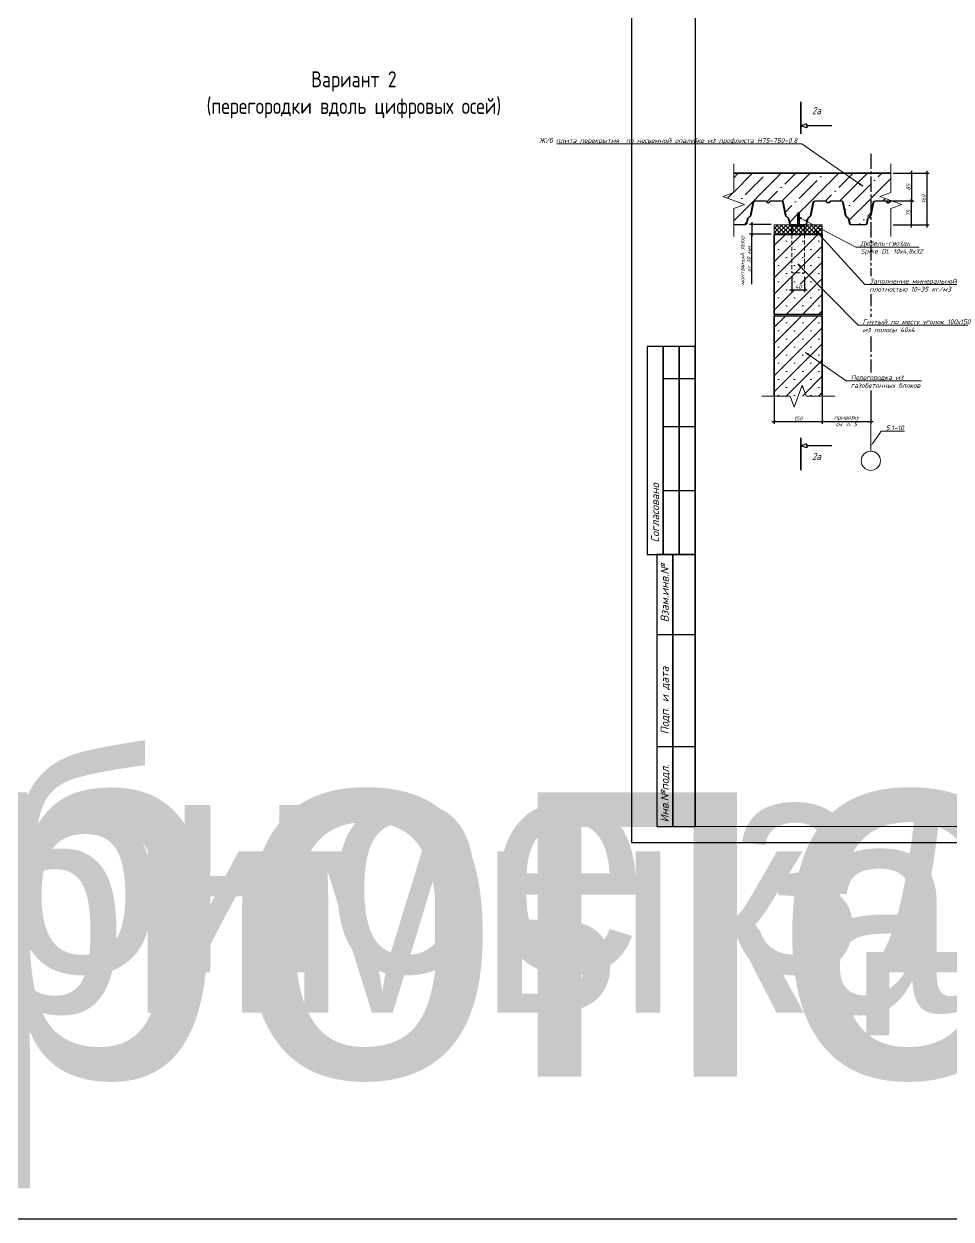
# Model space of a CAD drawing. Header units: millimetres. Extents: x -3689 to 2833879, y -661599 to -635850.
# Drawn here: x 2699628 to 2702526, y -661599 to -657865 of the extents above; entities that cross this region are included whole.
import ezdxf
from ezdxf import colors
from ezdxf.entities.mleader import LeaderData, LeaderLine
from ezdxf.enums import TextEntityAlignment as Align
from ezdxf.math import Vec2, Vec3

# ---------------------------------------------------------------- set-up
doc = ezdxf.new("R2018")
doc.units = ezdxf.units.MM
doc.header["$PDMODE"] = 35
doc.linetypes.add('CENTER2', pattern=[28.575, 19.05, -3.175, 3.175, -3.175])
doc.linetypes.add('невидимаяX2', pattern=[19.05, 12.7, -6.35])
doc.layers.get('Defpoints').update_dxf_attribs({"color": 4})
for name, color, linetype, lineweight in [('PDF _Заливка', 7, 'Continuous', 9), ('PDF _Основные линии', 7, 'Continuous', 35), ('PDF_Невидимые линии', 7, 'невидимаяX2', 20), ('PDF_Размеры', 7, 'Continuous', 20), ('PDF_Тонкая', 7, 'Continuous', 20), ('ВК-текст К1', 7, 'Continuous', 25), ('Выноски РД', 7, 'Continuous', 20), ('Основной', 252, 'Continuous', 30)]:
    doc.layers.add(name, color=color, linetype=linetype, lineweight=lineweight)
for name, color, linetype in [('PDF _Рамка', 7, 'Continuous'), ('PDF _Текст', 7, 'Continuous'), ('PDF_осевая', 30, 'CENTER2')]:
    doc.layers.add(name, color=color, linetype=linetype)
doc.styles.add('SPDS', font='isocpeui.ttf')
doc.styles.add('TEXТ (lSOCPEUR)', font='isocpeui.ttf', dxfattribs={"width": 0.9, "height": 250})
doc.styles.add('ГОСТ 2.304', font='CS_Gost2304.shx')
doc.styles.add('М2.5', font='isocpeui.ttf', dxfattribs={"height": 2.5})
doc.styles.add('М3', font='isocpeui.ttf', dxfattribs={"height": 3})
doc.styles.add('стиль текст', font='isocpeui.ttf')
doc.dimstyles.new('м 2.5 анотатив', dxfattribs={"dimscale": 100, "dimtxt": 2.5, "dimasz": 1.5, "dimexe": 1.5, "dimexo": 0.625, "dimtad": 1, "dimdec": 0, "dimrnd": 5, "dimtxsty": 'SPDS', "dimblk": 'ARCHTICK', "dimcen": 2.5, "dimdle": 1.5, "dimclrd": 256, "dimclre": 256, "dimclrt": 256, "dimadec": 0, "dimazin": 0, "dimtfac": 1, "dimtdec": 0, "dimtmove": 1, "dimatfit": 3, "dimldrblk": 'OPEN30', "dimfxl": 1, "dimarcsym": 0})

# ---------------------------------------------------------------- blocks, each defined once
blk = doc.blocks.new('*U601')
for points in [[(0, 0), (297, 0), (297, 420), (0, 420)], [(5, 90), (10, 90), (10, 155), (5, 155)], [(10, 90), (15, 90), (15, 155), (10, 155)], [(15, 90), (20, 90), (20, 155), (15, 155)], [(8, 5), (13, 5), (13, 90), (8, 90)], [(13, 5), (20, 5), (20, 90), (13, 90)]]:
    blk.add_lwpolyline(points, close=True)
at = {"const_width": 0.35}
blk.add_lwpolyline([(20, 5), (292, 5), (292, 415), (20, 415)], close=True, dxfattribs=at)
for points in [[(10, 145), (20, 145)], [(10, 130), (20, 130)], [(10, 110), (20, 110)], [(8, 65), (20, 65)], [(8, 30), (20, 30)]]:
    blk.add_lwpolyline(points)
at = {"style": 'М2.5'}
for s, p in [('Согласовано', (8.68, 93.8)), ('Взам.инв.№', (11.68, 68.8)), ('Подп. и дата', (11.68, 33.8)), ('Инв.№подл.', (11.68, 6.31))]:
    blk.add_text(s, height=2.5, rotation=90, dxfattribs=at).set_placement(p)
for tag, height, p in [('ГРАФА_ЗАКАЗЧИК', 2.5, (177.05, 55)), ('ГРАФА_10Ф3-1', 2.5, (108, 32.5)), ('ГРАФА_13Ф3-1', 2.5, (163, 32.5)), ('ГРАФА_10Ф3-2', 2.5, (108, 27.5)), ('ГРАФА_13Ф3-2', 2.5, (163, 27.5)), ('ГРАФА_10Ф3-3', 2.5, (108, 22.5)), ('ГРАФА_13Ф3-3', 2.5, (163, 22.5)), ('ГРАФА_10Ф3-4', 2.5, (108, 17.5)), ('ГРАФА_13Ф3-4', 2.5, (163, 17.5)), ('ГРАФА_10Ф3-5', 2.5, (108, 12.5)), ('ГРАФА_13Ф3-5', 2.5, (163, 12.5)), ('ГРАФА_10Ф3-6', 2.5, (108, 7.5)), ('ГРАФА_13Ф3-6', 2.5, (163, 7.5)), ('ФОРМАТ', 3, (230.51, 2.5)), ('СВОЙСТВА_2', 3, (252.57, 2.5))]:
    blk.add_attdef(tag, text='', height=height, dxfattribs=at).set_placement(p, align=Align.MIDDLE_LEFT)
at = {"style": 'М3'}
for tag, p in [('ГРАФА_1Ф3', (232, 55)), ('ГРАФА_6Ф3', (249.5, 25)), ('ГРАФА_7Ф3', (265.5, 25)), ('ГРАФА_8Ф3', (283, 25))]:
    blk.add_attdef(tag, text='', height=3, dxfattribs=at).set_placement(p, align=Align.MIDDLE_CENTER)
at = {"lineweight": 30, "flags": 104}
for tag, height, p in [('ГРАФА_2Ф3', 2.4, (232, 42.5)), ('ГРАФА_3Ф3', 2.5, (207, 27.5)), ('ГРАФА_4Ф3', 2.5, (207, 12.5))]:
    blk.add_attdef(tag, text='', height=height, dxfattribs=at).set_placement(p, align=Align.MIDDLE_CENTER)
blk = doc.blocks.new('_Open')
at = {"color": 0, "linetype": 'ByBlock', "lineweight": -2}
for p, q in [((-1, 0.17), (0, 0)), ((-1, -0.17), (0, 0)), ((0, 0), (-1, 0))]:
    blk.add_line(p, q, dxfattribs=at)
blk = doc.blocks.new('str1')
at = {"layer": 'Основной', "color": 0}
for p, q in [((23843, -23714), (23843, -24339)), ((23843, -24339), (23793, -24339)), ((23793, -24339), (23843, -24489)), ((23843, -24339), (23893, -24339)), ((23893, -24339), (23843, -24489))]:
    blk.add_line(p, q, dxfattribs=at)
blk = doc.blocks.new('Дюбель гвоздь')
at = {"linetype": 'Continuous', "lineweight": 0}
blk.add_hatch(color=255, dxfattribs=at).paths.add_polyline_path([(-2.9, 0), (-2.9, 40), (0, 42.9), (2.9, 40), (2.9, 0)])
at = {"color": 7, "linetype": 'Continuous', "lineweight": 0}
for p, q in [((-2.9, 40), (0, 42.9)), ((-2.9, 0), (-2.9, 40)), ((-2.9, 40), (2.9, 40)), ((2.9, 40), (0, 42.9)), ((2.9, 0), (2.9, 40)), ((-5, 0), (5, 0)), ((-2.4, 31), (-1.4, 32)), ((-2.4, 31), (-2.4, 27)), ((-2.4, 31), (2.4, 31)), ((-2.4, 19), (-2.4, 0)), ((-1.4, 32), (1.4, 32)), ((2.4, 31), (1.4, 32)), ((2.4, 31), (2.4, 27)), ((2.4, 19), (2.4, 0))]:
    blk.add_line(p, q, dxfattribs=at)
at = {"color": 7, "linetype": 'Continuous', "lineweight": 0, "flags": 128}
blk.add_lwpolyline([(-2.9, 0), (-2.9, 40), (0, 42.9), (2.9, 40), (2.9, 0)], close=True, dxfattribs=at)
at = {"color": 7, "linetype": 'Continuous', "lineweight": 0}
for centre, radius, start, end in [((0, 5.1), 7.14, 225.5879, 314.4121), ((6.2, 23), 9.46, 154.9728, 205.0272), ((11, 23), 9.46, 154.9728, 205.0272)]:
    blk.add_arc(centre, radius, start, end, dxfattribs=at)
blk = doc.blocks.new('_ARCHTICK')
at = {"color": 0, "linetype": 'ByBlock', "const_width": 0.15}
blk.add_lwpolyline([(-0.5, -0.5), (0.5, 0.5)], dxfattribs=at)
blk = doc.blocks.new('*D749')
at = {"layer": 'Defpoints', "color": 0}
for p in [(2701972.8, -658492), (2701903.3, -658522.1), (2701972.8, -658522.1)]:
    blk.add_point(p, dxfattribs=at)
at = {"layer": 'PDF_Размеры', "lineweight": -2}
for p, q in [((2701962.8, -658492), (2701895.8, -658492)), ((2701903.3, -658484.5), (2701903.3, -658529.6)), ((2701962.8, -658522.1), (2701895.8, -658522.1)), ((2701903.3, -658678.7), (2701903.3, -658522.1))]:
    blk.add_line(p, q, dxfattribs=at)
at = {"layer": 'PDF_Размеры', "lineweight": -2, "xscale": 7.5, "yscale": 7.5, "zscale": 7.5}
for p, rotation in [((2701903.3, -658492), 90), ((2701903.3, -658522.1), 270)]:
    blk.add_blockref('_ARCHTICK', p, dxfattribs=dict(at, rotation=rotation))
at = {"layer": 'PDF_Размеры', "insert": (2701883.5, -658604.3), "char_height": 12.5, "attachment_point": 5, "rotation": 90, "style": 'SPDS'}
blk.add_mtext('монтажный зазор\\P от 30 мм', dxfattribs=at)
blk = doc.blocks.new('_OPEN30')
at = {"color": 0, "linetype": 'ByBlock'}
for p, q in [((-1, 0.268), (0, 0)), ((0, 0), (-1, -0.268)), ((0, 0), (-1, 0))]:
    blk.add_line(p, q, dxfattribs=at)
blk = doc.blocks.new('*D751')
at = {"layer": 'Defpoints', "color": 0}
for p in [(2701972.8, -659027.9), (2702122.8, -659027.9), (2702122.8, -659107.7)]:
    blk.add_point(p, dxfattribs=at)
at = {"layer": 'PDF _Рамка', "lineweight": -2}
for p, q in [((2701972.8, -659031), (2701972.8, -659115.2)), ((2702122.8, -659031), (2702122.8, -659115.2)), ((2701965.3, -659107.7), (2702130.3, -659107.7))]:
    blk.add_line(p, q, dxfattribs=at)
at = {"layer": 'PDF _Рамка', "lineweight": -2, "xscale": 7.5, "yscale": 7.5, "zscale": 7.5, "rotation": 180}
blk.add_blockref('_ARCHTICK', (2701972.8, -659107.7), dxfattribs=at)
at = {"layer": 'PDF _Рамка', "lineweight": -2, "xscale": 7.5, "yscale": 7.5, "zscale": 7.5}
blk.add_blockref('_ARCHTICK', (2702122.8, -659107.7), dxfattribs=at)
at = {"layer": 'PDF _Рамка', "insert": (2702047.8, -659098.3), "char_height": 12.5, "attachment_point": 5, "style": 'SPDS'}
blk.add_mtext('150 ', dxfattribs=at)
blk = doc.blocks.new('*D733')
at = {"layer": 'Defpoints', "color": 0}
for p in [(2702122.8, -659027.9), (2702274.8, -659027.9), (2702274.8, -659107.7)]:
    blk.add_point(p, dxfattribs=at)
at = {"layer": 'PDF _Рамка', "lineweight": -2}
for p, q in [((2702122.8, -659031), (2702122.8, -659115.2)), ((2702274.8, -659031), (2702274.8, -659115.2)), ((2702115.3, -659107.7), (2702282.3, -659107.7))]:
    blk.add_line(p, q, dxfattribs=at)
at = {"layer": 'PDF _Рамка', "lineweight": -2, "xscale": 7.5, "yscale": 7.5, "zscale": 7.5, "rotation": 180}
blk.add_blockref('_ARCHTICK', (2702122.8, -659107.7), dxfattribs=at)
at = {"layer": 'PDF _Рамка', "lineweight": -2, "xscale": 7.5, "yscale": 7.5, "zscale": 7.5}
blk.add_blockref('_ARCHTICK', (2702274.8, -659107.7), dxfattribs=at)
at = {"layer": 'PDF _Рамка', "insert": (2702198.5, -659105.4), "char_height": 12.5, "attachment_point": 5, "style": 'SPDS'}
blk.add_mtext('привязку\\Pсм. л. 5', dxfattribs=at)
blk = doc.blocks.new('*D735')
at = {"layer": 'Defpoints', "color": 0}
for p in [(2702027.8, -658642.8), (2702067.8, -658642.8)]:
    blk.add_point(p, dxfattribs=at)
at = {"layer": 'PDF _Заливка', "lineweight": -2}
for p, q in [((2702027.8, -658655.3), (2702027.8, -658703.5)), ((2702067.8, -658655.3), (2702067.8, -658703.5)), ((2702020.3, -658696), (2702075.3, -658696))]:
    blk.add_line(p, q, dxfattribs=at)
at = {"layer": 'PDF _Заливка', "lineweight": -2, "xscale": 7.5, "yscale": 7.5, "zscale": 7.5, "rotation": 180}
blk.add_blockref('_ARCHTICK', (2702027.8, -658696), dxfattribs=at)
at = {"layer": 'PDF _Заливка', "lineweight": -2, "xscale": 7.5, "yscale": 7.5, "zscale": 7.5}
blk.add_blockref('_ARCHTICK', (2702067.8, -658696), dxfattribs=at)
at = {"layer": 'PDF _Заливка', "insert": (2702047.8, -658686.7), "char_height": 12.5, "attachment_point": 5, "style": 'SPDS', "bg_fill": 3, "box_fill_scale": 1.1, "bg_fill_color": 256, "bg_fill_true_color": 13158600, "bg_fill_transparency": 0}
blk.add_mtext('40', dxfattribs=at)
at = {"layer": 'Defpoints', "color": 0}
blk.add_point((2702067.8, -658696), dxfattribs=at)
blk = doc.blocks.new('*D814')
at = {"layer": 'Defpoints', "color": 0}
for p in [(2702284.9, -658418.2), (2702337.5, -658493.3), (2702401.3, -658493.3)]:
    blk.add_point(p, dxfattribs=at)
at = {"layer": 'PDF_Размеры', "lineweight": -2}
for p, q in [((2702292.4, -658418.2), (2702408.8, -658418.2)), ((2702401.3, -658410.7), (2702401.3, -658500.8)), ((2702345, -658493.3), (2702408.8, -658493.3))]:
    blk.add_line(p, q, dxfattribs=at)
at = {"layer": 'PDF_Размеры', "lineweight": -2, "xscale": 7.5, "yscale": 7.5, "zscale": 7.5}
for p, rotation in [((2702401.3, -658418.2), 90), ((2702401.3, -658493.3), 270)]:
    blk.add_blockref('_ARCHTICK', p, dxfattribs=dict(at, rotation=rotation))
at = {"layer": 'PDF_Размеры', "insert": (2702391.8, -658455.8), "char_height": 12.5, "attachment_point": 5, "rotation": 90, "style": 'SPDS'}
blk.add_mtext('75', dxfattribs=at)
blk = doc.blocks.new('*D816')
at = {"layer": 'Defpoints', "color": 0}
for p in [(2702337.5, -658331.4), (2702337.5, -658493.3), (2702449.3, -658493.3)]:
    blk.add_point(p, dxfattribs=at)
at = {"layer": 'PDF_Размеры', "lineweight": -2}
for p, q in [((2702449.3, -658323.9), (2702449.3, -658500.8)), ((2702345, -658331.4), (2702456.8, -658331.4)), ((2702345, -658493.3), (2702456.8, -658493.3))]:
    blk.add_line(p, q, dxfattribs=at)
at = {"layer": 'PDF_Размеры', "lineweight": -2, "xscale": 7.5, "yscale": 7.5, "zscale": 7.5}
for p, rotation in [((2702449.3, -658331.4), 90), ((2702449.3, -658493.3), 270)]:
    blk.add_blockref('_ARCHTICK', p, dxfattribs=dict(at, rotation=rotation))
at = {"layer": 'PDF_Размеры', "insert": (2702439.9, -658412.3), "char_height": 12.5, "attachment_point": 5, "rotation": 90, "style": 'SPDS'}
blk.add_mtext('160', dxfattribs=at)
blk = doc.blocks.new('*D818')
at = {"layer": 'Defpoints', "color": 0}
for p in [(2702337.5, -658331.4), (2702342.5, -658418.2), (2702401.4, -658418.2)]:
    blk.add_point(p, dxfattribs=at)
at = {"layer": 'PDF_Размеры', "lineweight": -2}
for p, q in [((2702401.4, -658323.9), (2702401.4, -658425.7)), ((2702345, -658331.4), (2702408.9, -658331.4)), ((2702350, -658418.2), (2702408.9, -658418.2))]:
    blk.add_line(p, q, dxfattribs=at)
at = {"layer": 'PDF_Размеры', "lineweight": -2, "xscale": 7.5, "yscale": 7.5, "zscale": 7.5}
for p, rotation in [((2702401.4, -658331.4), 90), ((2702401.4, -658418.2), 270)]:
    blk.add_blockref('_ARCHTICK', p, dxfattribs=dict(at, rotation=rotation))
at = {"layer": 'PDF_Размеры', "insert": (2702392, -658374.8), "char_height": 12.5, "attachment_point": 5, "rotation": 90, "style": 'SPDS'}
blk.add_mtext('85', dxfattribs=at)

msp = doc.modelspace()

# ---------------------------------------------------------------- hatches: boundary and pattern name
at = {"layer": 'PDF _Заливка', "true_color": 0x636466}
h = msp.add_hatch(dxfattribs=at)
h.set_pattern_fill('SACNCR', color=251, scale=15)
h.set_pattern_definition([(45, (10477.13, -1534.82), (-25.25697034, 25.25697034), []), (45, (10502.387, -1534.82), (-25.25697034, 25.25697034), [0, -35.71875])])
h.paths.add_polyline_path([(2702122.78, -658522.89), (2701972.78, -658522.89), (2701972.78, -658772.89), (2702122.78, -658772.89)])
h = msp.add_hatch(dxfattribs=at)
h.set_pattern_fill('SACNCR', color=251, scale=15)
h.set_pattern_definition([(45, (10477.13, -1789.82), (-25.25697034, 25.25697034), []), (45, (10502.387, -1789.82), (-25.25697034, 25.25697034), [0, -35.71875])])
h.paths.add_polyline_path([(2702122.78, -658777.89), (2701972.78, -658777.89), (2701972.78, -659027.89), (2702122.78, -659027.89)])
at = {"layer": 'ВК-текст К1', "true_color": 0x636466}
h = msp.add_hatch(dxfattribs=at)
h.set_pattern_fill('ANSI37', color=251, scale=3)
h.set_pattern_definition([(45, (7224.613, -824.034), (-6.73519209, 6.73519209), []), (135, (7224.613, -824.034), (-6.73519209, -6.73519209), [])])
h.paths.add_polyline_path([(2701972.78, -658492.87), (2702122.78, -658492.87), (2702122.78, -658522.87), (2701972.78, -658522.87)])

# ---------------------------------------------------------------- linework, layer by layer
at = {"layer": 'Defpoints'}
msp.add_lwpolyline([(2699513.49, -655648.28), (2706321.91, -655648.28), (2706321.91, -661599.33), (2699513.49, -661599.33)], close=True, dxfattribs=at)
at = {"layer": 'PDF _Основные линии'}
for p, q in [((2702056.45, -658208.42), (2702056.45, -658108.42)), ((2701972.78, -659027.89), (2701972.78, -658777.89)), ((2702122.78, -658777.89), (2702122.78, -659027.89)), ((2702056.45, -659158.95), (2702056.45, -659258.95))]:
    msp.add_line(p, q, dxfattribs=at)
for points in [[(2701846.09, -658331.39), (2702337.55, -658331.39)], [(2701972.78, -658522.89), (2702122.78, -658522.89), (2702122.78, -658772.89), (2701972.78, -658772.89), (2701972.78, -658522.89)]]:
    msp.add_lwpolyline(points, dxfattribs=at)
at = {"layer": 'PDF _Основные линии', "color": 7, "flags": 128}
for points in [[(2702027.78, -658492.85), (2702067.78, -658492.85), (2702067.78, -658522.89)], [(2702027.78, -658522.89), (2702027.78, -658492.85)]]:
    msp.add_lwpolyline(points, dxfattribs=at)
msp.add_lwpolyline([(2702027.78, -658492.87), (2702067.78, -658492.87), (2702067.78, -658496.87), (2702027.78, -658496.87)], close=True, dxfattribs=at)
at = {"layer": 'PDF_Невидимые линии', "color": 7, "flags": 128}
msp.add_lwpolyline([(2702067.78, -658522.89), (2702067.78, -658642.85), (2702027.78, -658642.85), (2702027.78, -658522.89)], dxfattribs=at)
at = {"layer": 'PDF_осевая', "ltscale": 2.5}
msp.add_lwpolyline([(2702274.84, -658270.74), (2702274.84, -659107.68)], dxfattribs=at)
at = {"layer": 'PDF_Тонкая', "linetype": 'Continuous'}
msp.add_lwpolyline([(2701846.09, -658302.21), (2701846.09, -658391.61), (2701811.75, -658404.11), (2701880.43, -658429.11), (2701846.09, -658441.61), (2701846.09, -658529.78)], dxfattribs=at)
at = {"layer": 'PDF_Тонкая'}
msp.add_lwpolyline([(2701972.78, -658522.89), (2702122.78, -658522.89), (2702122.78, -658492.85), (2701972.78, -658492.85)], close=True, dxfattribs=at)
msp.add_lwpolyline([(2702274.84, -659085.27), (2702274.84, -659200.03)], dxfattribs=at)
msp.add_circle((2702274.8, -659230.03), 30, dxfattribs=at)

# ---------------------------------------------------------------- block references
at = {"layer": 'Defpoints'}
ref = msp.add_blockref('*U601', (2694717.83, -660423.02), dxfattribs=dict(at, xscale=10, yscale=10, zscale=10))
lines = msp.add_mtext('"Аэропортовый комплекс на аэродроме "Левашово". I этап. Сектор гражданской авиации (создание технической возможности эксплуатации гражданских судов по МК-258). Этап I.II', dxfattribs={"layer": '0', "insert": (2697037.83, -659998.02), "char_height": 1156.26849, "attachment_point": 1})
ref.add_attrib('ГРАФА_2Ф3', '', (2697037.83, -659998.02), dxfattribs={"flags": 104}).embed_mtext(lines)
lines = msp.add_mtext('Служебное здание ССТ со столовой', dxfattribs={"layer": '0', "insert": (2696787.83, -660148.02), "char_height": 680.5059, "attachment_point": 1})
ref.add_attrib('ГРАФА_3Ф3', '', (2696787.83, -660148.02), dxfattribs={"flags": 104}).embed_mtext(lines)
lines = msp.add_mtext('Узел примыкания перегородки из газобетона к перекрытию', dxfattribs={"layer": '0', "insert": (2696787.83, -660298.02), "char_height": 656.0288, "attachment_point": 1})
ref.add_attrib('ГРАФА_4Ф3', '', (2696787.83, -660298.02), dxfattribs={"flags": 104}).embed_mtext(lines)
at = {"layer": 'PDF _Заливка'}
msp.add_blockref('Дюбель гвоздь', (2702048.48, -658496.85), dxfattribs=at)
at = {"layer": 'PDF _Основные линии', "yscale": 0.125, "zscale": 0.125, "rotation": 270}
for p, xscale in [((2705117.55, -661163.85), -0.125), ((2705117.55, -656203.52), 0.125)]:
    msp.add_blockref('str1', p, dxfattribs=dict(at, xscale=xscale))

# ---------------------------------------------------------------- texts
at = {"layer": 'Defpoints', "insert": (2699966.48, -658013.22), "char_height": 50, "attachment_point": 1, "style": 'ГОСТ 2.304'}
msp.add_mtext_dynamic_manual_height_columns('\\pxqc;Вариант 2 \\P(перегородки вдоль цифровых осей)', width=1385.0574, gutter_width=75, heights=[0], dxfattribs=at)
at = {"layer": 'PDF _Текст', "char_height": 22.5, "width": 17.5, "attachment_point": 5, "style": 'TEXТ (lSOCPEUR)'}
for insert in [(2702105.13, -658136.01), (2702105.13, -659216.69)]:
    msp.add_mtext('2а', dxfattribs=dict(at, insert=insert))

# ---------------------------------------------------------------- dimensions: what is measured, and where the dimension line sits
at = {"layer": 'PDF_Размеры'}
dim = msp.add_linear_dim(base=(2702401.38, -658418.24), p1=(2702337.55, -658331.39), p2=(2702342.54, -658418.24), angle=90, dimstyle='м 2.5 анотатив', override={"dimexo": 1.5}, dxfattribs=at)
dim.commit()
dim.dimension.update_dxf_attribs({"geometry": '*D818', "text_midpoint": (2702392.01, -658374.81)})
dim = msp.add_linear_dim(base=(2701903.3, -658522.12), p1=(2701972.78, -658492.03), p2=(2701972.78, -658522.12), angle=90, text='монтажный зазор\\P от <> мм', dimstyle='м 2.5 анотатив', override={"dimexo": 2}, dxfattribs=at)
dim.commit()
dim.dimension.update_dxf_attribs({"geometry": '*D749', "text_midpoint": (2701884.12, -658604.27), "dimtype": 160})

# ---------------------------------------------------------------- leaders
at = {"layer": 'Выноски РД'}
ml = msp.add_multileader_mtext('Standard', dxfattribs=at)
ml.set_content('Ж/б плита перекрытия  по несъемной опалубке из профлиста Н75-750-0,8', color=256, style='стиль текст')
ml.set_leader_properties(lineweight=15)
ml.set_arrow_properties(name='OPEN')
ml.build(insert=Vec2(0, 0))
ml.multileader.update_dxf_attribs({"text_left_attachment_type": 6, "text_right_attachment_type": 6, "dogleg_length": 0.36, "arrow_head_size": 12.5, "scale": 5})
ctx = ml.context
ctx.base_point, ctx.scale, ctx.char_height, ctx.arrow_head_size, ctx.landing_gap_size, ctx.plane_origin = Vec3(2701410.77, -658240.06), 5, 15, 12.5, 12.5, Vec3(2702706.53, -658768.05)
ctx.left_attachment, ctx.right_attachment, ctx.text_align_type = 6, 6, 2
notes = []
notes.append((ctx, [(1, (1, 1, 0), (2702059.62, -658240.06), (-1, 0), 1.8, [(0, [(2702249.57, -658372.27)], 0, [])])]))
ctx.mtext.insert, ctx.mtext.width, ctx.mtext.alignment, ctx.mtext.flow_direction = Vec3(2702045.32, -658222.06), 741.9127, 3, 5
ml = msp.add_multileader_mtext('Standard', dxfattribs=at)
ml.set_content('Гнутый по месту уголок 100х150 \\Pиз полосы 40х4', color=256, style='стиль текст')
ml.set_leader_properties(lineweight=15)
ml.set_arrow_properties(name='OPEN')
ml.build(insert=Vec2(0, 0))
ml.multileader.update_dxf_attribs({"text_left_attachment_type": 6, "text_right_attachment_type": 6, "dogleg_length": 0.36, "arrow_head_size": 12.5, "scale": 5})
ctx = ml.context
ctx.base_point, ctx.scale, ctx.char_height, ctx.arrow_head_size, ctx.landing_gap_size, ctx.plane_origin = Vec3(2703289.65, -658242.42), 5, 15, 12.5, 12.5, Vec3(2704453.45, -659269.76)
ctx.left_attachment, ctx.right_attachment, ctx.text_align_type = 6, 6, 2
notes.append((ctx, [(1, (1, 1, 0), (2703639.3, -658242.42), (-1, 0), 1.8, [(0, [(2703702.95, -658495.66)], 0, [])])]))
ctx.mtext.insert, ctx.mtext.width, ctx.mtext.defined_height, ctx.mtext.alignment, ctx.mtext.flow_direction = Vec3(2703625, -658224.42), 690.6624, 36, 3, 5
ml = msp.add_multileader_mtext('Standard', dxfattribs=at)
ml.set_content('Ж/б плита перекрытия  по несъемной опалубке из профлиста Н75-750-0,8', color=256, style='стиль текст')
ml.set_leader_properties(lineweight=15)
ml.set_arrow_properties(name='OPEN')
ml.build(insert=Vec2(0, 0))
ml.multileader.update_dxf_attribs({"text_left_attachment_type": 6, "text_right_attachment_type": 6, "dogleg_length": 0.36, "arrow_head_size": 12.5, "scale": 5})
ctx = ml.context
ctx.base_point, ctx.scale, ctx.char_height, ctx.arrow_head_size, ctx.landing_gap_size, ctx.plane_origin = Vec3(2703409.82, -658247.48), 5, 15, 12.5, 12.5, Vec3(2704386.52, -658769.12)
ctx.left_attachment, ctx.right_attachment, ctx.text_align_type = 6, 6, 2
notes.append((ctx, [(1, (1, 1, 0), (2704058.67, -658247.48), (-1, 0), 1.8, [(0, [(2704053.65, -658371.13)], 0, [])])]))
ctx.mtext.insert, ctx.mtext.width, ctx.mtext.alignment, ctx.mtext.flow_direction = Vec3(2704044.37, -658229.48), 741.9127, 3, 5
ml = msp.add_multileader_mtext('Standard', dxfattribs=at)
ml.set_content('Перегородка из \\Pгазобетонных блоков', color=256, style='стиль текст')
ml.set_leader_properties(lineweight=15)
ml.set_arrow_properties(name='OPEN')
ml.build(insert=Vec2(0, 0))
ml.multileader.update_dxf_attribs({"text_left_attachment_type": 6, "text_right_attachment_type": 6, "dogleg_length": 0.36, "arrow_head_size": 12.5, "scale": 5})
ctx = ml.context
ctx.base_point, ctx.scale, ctx.char_height, ctx.arrow_head_size, ctx.landing_gap_size, ctx.plane_origin = Vec3(2703472.49, -659083.82), 5, 15, 12.5, 12.5, Vec3(2704722.04, -659603.71)
ctx.left_attachment, ctx.right_attachment, ctx.text_align_type = 6, 6, 2
notes.append((ctx, [(1, (1, 1, 0), (2703707.91, -659083.82), (-1, 0), 1.8, [(0, [(2703846.64, -658972.69)], 0, [])])]))
ctx.mtext.insert, ctx.mtext.width, ctx.mtext.alignment, ctx.mtext.flow_direction = Vec3(2703693.61, -659065.82), 370.9564, 3, 5
for ctx, leaders in notes:
    for number, flags, end, landing, length, lines in leaders:
        leader = LeaderData()
        leader.index, (leader.has_last_leader_line, leader.has_dogleg_vector, leader.attachment_direction) = number, flags
        leader.last_leader_point, leader.dogleg_vector, leader.dogleg_length = Vec3(end), Vec3(landing), length
        for number, points, colour, breaks in lines:
            line = LeaderLine()
            line.index, line.vertices, line.color, line.breaks = number, Vec3.list(points), colors.encode_raw_color(colour), breaks
            leader.lines.append(line)
        ctx.leaders.append(leader)

# ---------------------------------------------------------------- next in the draw order: leaders
ml = msp.add_multileader_mtext('Standard', dxfattribs=at)
ml.set_content('Заполнение минеральной ватой\\Pплотностью 10-35 кг/м3', color=256, style='стиль текст')
ml.set_leader_properties(lineweight=15)
ml.set_arrow_properties(name='OPEN')
ml.build(insert=Vec2(0, 0))
ml.multileader.update_dxf_attribs({"text_left_attachment_type": 6, "text_right_attachment_type": 6, "dogleg_length": 0.36, "arrow_head_size": 12.5, "scale": 5})
ctx = ml.context
ctx.base_point, ctx.scale, ctx.char_height, ctx.arrow_head_size, ctx.landing_gap_size, ctx.plane_origin = Vec3(2702257.94, -658679.6), 5, 15, 12.5, 12.5, Vec3(2702822.31, -659203.65)
ctx.left_attachment, ctx.right_attachment = 6, 6
notes = []
notes.append((ctx, [(0, (1, 1, 0), (2702256.14, -658679.6), (1, 0), 1.8, [(0, [(2702098.87, -658506.79)], 0, [])])]))
ctx.mtext.insert, ctx.mtext.width, ctx.mtext.flow_direction = Vec3(2702270.44, -658661.6), 370.9564, 5
ctx.mtext.has_bg_fill, ctx.mtext.bg_color, ctx.mtext.bg_scale_factor, ctx.mtext.bg_transparency, ctx.mtext.use_window_bg_color = 1, -1027028792, 1.5, 0, 1
ml = msp.add_multileader_mtext('Standard', dxfattribs=at)
ml.set_content('Перегородка из \\Pгазобетонных блоков', color=256, style='стиль текст')
ml.set_leader_properties(lineweight=15)
ml.set_arrow_properties(name='OPEN')
ml.build(insert=Vec2(0, 0))
ml.multileader.update_dxf_attribs({"text_left_attachment_type": 6, "text_right_attachment_type": 6, "dogleg_length": 0.36, "arrow_head_size": 12.5, "scale": 5})
ctx = ml.context
ctx.base_point, ctx.scale, ctx.char_height, ctx.arrow_head_size, ctx.landing_gap_size, ctx.plane_origin = Vec3(2702199.73, -658980.27), 5, 15, 12.5, 12.5, Vec3(2702757.65, -659602.64)
ctx.left_attachment, ctx.right_attachment = 6, 6
notes.append((ctx, [(0, (1, 1, 0), (2702197.93, -658980.27), (1, 0), 1.8, [(0, [(2702070.53, -658891.46)], 0, [])])]))
ctx.mtext.insert, ctx.mtext.width, ctx.mtext.flow_direction = Vec3(2702212.23, -658962.27), 226.5262, 5
ctx.mtext.has_bg_fill, ctx.mtext.bg_color, ctx.mtext.bg_scale_factor, ctx.mtext.bg_transparency, ctx.mtext.use_window_bg_color = 1, -1027028792, 1.5, 0, 1
ml = msp.add_multileader_mtext('Standard', dxfattribs=at)
ml.set_content('5.1-10', color=256, style='стиль текст')
ml.set_leader_properties(lineweight=15)
ml.build(insert=Vec2(0, 0))
ml.multileader.update_dxf_attribs({"text_left_attachment_type": 6, "text_right_attachment_type": 6, "dogleg_length": 0.36, "arrow_head_size": 12.5, "scale": 5})
ctx = ml.context
ctx.base_point, ctx.scale, ctx.char_height, ctx.arrow_head_size, ctx.landing_gap_size, ctx.plane_origin = Vec3(2702308.82, -659137.8), 5, 15, 12.5, 12.5, Vec3(2702876.18, -659720.31)
ctx.left_attachment, ctx.right_attachment = 6, 6
notes.append((ctx, [(0, (1, 1, 0), (2702307.02, -659137.8), (1, 0), 1.8, [(0, [(2702274.84, -659184.38)], 0, [])])]))
ctx.mtext.insert, ctx.mtext.width, ctx.mtext.flow_direction = Vec3(2702321.32, -659119.8), 453.0525, 5
ctx.mtext.has_bg_fill, ctx.mtext.bg_color, ctx.mtext.bg_scale_factor, ctx.mtext.bg_transparency, ctx.mtext.use_window_bg_color = 1, -1027028792, 1.5, 0, 1
for ctx, leaders in notes:
    for number, flags, end, landing, length, lines in leaders:
        leader = LeaderData()
        leader.index, (leader.has_last_leader_line, leader.has_dogleg_vector, leader.attachment_direction) = number, flags
        leader.last_leader_point, leader.dogleg_vector, leader.dogleg_length = Vec3(end), Vec3(landing), length
        for number, points, colour, breaks in lines:
            line = LeaderLine()
            line.index, line.vertices, line.color, line.breaks = number, Vec3.list(points), colors.encode_raw_color(colour), breaks
            leader.lines.append(line)
        ctx.leaders.append(leader)

# ---------------------------------------------------------------- next in the draw order: hatches: boundary and pattern name
at = {"layer": 'PDF _Заливка'}
h = msp.add_hatch(dxfattribs=at)
h.set_pattern_fill('ANSI35', color=256, scale=10)
h.set_pattern_definition([(45, (10230.18, 257.72), (-44.9012806, 44.9012806), []), (45, (10275.08, 257.72), (-44.9012806, 44.9012806), [79.375, -15.875, 0, -15.875])])
h.paths.add_polyline_path([(2701846.09, -658331.39), (2701846.09, -658391.61), (2701811.75, -658404.11), (2701880.43, -658429.11), (2701846.09, -658441.61), (2701846.09, -658491.8), (2701881.86, -658491.84, 0.3568463), (2701886.76, -658487.84), (2701889.57, -658474.06, -0.174576), (2701891.26, -658471.28), (2701897.59, -658466.19, 0.174576), (2701899, -658463.87), (2701907.46, -658422.32, -0.3568463), (2701913.15, -658417.68), (2701945.12, -658417.72, -0.2337755), (2701948.93, -658419.61), (2701951.07, -658422.52, 0.5055574), (2701957.49, -658422.07), (2701959.2, -658419.76, -0.2430559), (2701963.12, -658417.74), (2701995.09, -658417.78, -0.3568463), (2702000.77, -658422.44), (2702009.13, -658464.01, 0.174576), (2702010.53, -658466.32), (2702016.84, -658471.44, -0.174576), (2702018.53, -658474.22), (2702021.3, -658488, 0.3571914), (2702026.2, -658492.02), (2702026.2, -658492.02), (2702046.03, -658492.04), (2702046.03, -658476.55, -0.1446906), (2702046.03, -658471.19), (2702046.03, -658456.85), (2702048.93, -658453.95), (2702051.83, -658456.85), (2702046.03, -658456.85), (2702046.03, -658465.85), (2702046.53, -658465.85), (2702047.53, -658464.85), (2702050.33, -658464.85), (2702051.33, -658465.85), (2702051.33, -658469.42), (2702057.58, -658472.72), (2702075.47, -658482.15), (2702077.07, -658474.29, -0.174576), (2702078.76, -658471.51), (2702085.09, -658466.42, 0.174576), (2702086.5, -658464.1), (2702094.96, -658422.55, -0.3568463), (2702100.65, -658417.91), (2702132.62, -658417.95, -0.2337755), (2702136.43, -658419.84), (2702138.57, -658422.75, 0.5055574), (2702144.99, -658422.3), (2702146.7, -658419.99, -0.2430559), (2702150.62, -658417.97), (2702182.59, -658418.01, -0.3568463), (2702188.27, -658422.67), (2702196.63, -658464.23, 0.174576), (2702198.03, -658466.55), (2702204.34, -658471.67, -0.174576), (2702206.03, -658474.45), (2702208.8, -658488.23, 0.3568463), (2702213.7, -658492.25), (2702256.86, -658492.3, 0.3568463), (2702261.76, -658488.3), (2702264.57, -658474.52, -0.174576), (2702266.26, -658471.74), (2702272.59, -658466.65, 0.2268541), (2702274.08, -658463.53), (2702274.9, -658331.39)])
h.paths.add_polyline_path([(2702337.55, -658331.39), (2702275.28, -658331.39), (2702275.28, -658458.01), (2702282.46, -658422.78, -0.3568463), (2702288.15, -658418.14), (2702320.12, -658418.18, -0.2337755), (2702323.93, -658420.07), (2702326.07, -658422.98, 0.5055574), (2702332.49, -658422.53), (2702334.2, -658420.22, -0.2430559), (2702338.12, -658418.2), (2702341.93, -658418.21), (2702303.2, -658404.11), (2702337.55, -658391.61)])

# ---------------------------------------------------------------- next in the draw order: linework, layer by layer
at = {"linetype": 'ByBlock', "lineweight": -2, "ltscale": 100}
for points in [[(2701846.09, -658491.8), (2701881.86, -658491.84, 0.3568463), (2701886.76, -658487.84), (2701889.57, -658474.06, -0.174576), (2701891.26, -658471.28), (2701897.59, -658466.19, 0.174576), (2701899, -658463.87), (2701907.46, -658422.32, -0.3568463), (2701913.15, -658417.68), (2701913.15, -658417.68), (2701945.12, -658417.72, -0.2430559), (2701949.03, -658419.75), (2701950.73, -658422.06, 0.5511296), (2701957.49, -658422.07), (2701959.2, -658419.76, -0.2430559), (2701963.12, -658417.74), (2701995.09, -658417.78, -0.3568463), (2702000.77, -658422.44), (2702009.13, -658464.01, 0.174576), (2702010.53, -658466.32), (2702016.84, -658471.44, -0.174576), (2702018.53, -658474.22), (2702021.3, -658488, 0.3568463), (2702026.2, -658492.02), (2702069.36, -658492.07, 0.3568463), (2702074.26, -658488.07), (2702077.07, -658474.29, -0.174576), (2702078.76, -658471.51), (2702085.09, -658466.42, 0.174576), (2702086.5, -658464.1), (2702094.96, -658422.55, -0.3568463), (2702100.65, -658417.91), (2702100.65, -658417.91), (2702132.62, -658417.95, -0.2430559), (2702136.53, -658419.98), (2702138.23, -658422.29, 0.5511296), (2702144.99, -658422.3), (2702146.7, -658419.99, -0.2430559), (2702150.62, -658417.97), (2702182.59, -658418.01, -0.3568463), (2702188.27, -658422.67), (2702196.63, -658464.23, 0.174576), (2702198.03, -658466.55), (2702204.34, -658471.67, -0.174576), (2702206.03, -658474.45), (2702208.8, -658488.23, 0.3568463), (2702213.7, -658492.25), (2702256.86, -658492.3, 0.3568463), (2702261.76, -658488.3), (2702264.57, -658474.52, -0.174576), (2702266.26, -658471.74), (2702272.59, -658466.65, 0.174576), (2702274, -658464.33), (2702282.46, -658422.78, -0.3568463), (2702288.15, -658418.14), (2702288.15, -658418.14), (2702320.12, -658418.18, -0.2430559), (2702324.03, -658420.21), (2702325.73, -658422.52, 0.5511296), (2702332.49, -658422.53), (2702334.2, -658420.22, -0.2430559), (2702338.12, -658418.2), (2702341.93, -658418.21)], [(2702344.14, -658419.01), (2702338.12, -658419, 0.2417083), (2702334.86, -658420.67), (2702333.17, -658422.96, -0.5502833), (2702325.06, -658422.95), (2702323.37, -658420.65, 0.2417083), (2702320.12, -658418.98), (2702288.15, -658418.94, 0.3568463), (2702283.24, -658422.94), (2702274.78, -658464.49, -0.174576), (2702273.09, -658467.27), (2702266.76, -658472.37, 0.174576), (2702265.35, -658474.68), (2702262.55, -658488.46, -0.3568463), (2702256.86, -658493.1), (2702213.69, -658493.05, -0.3568463), (2702208.02, -658488.39), (2702205.24, -658474.61, 0.174576), (2702203.84, -658472.29), (2702197.53, -658467.18, -0.174576), (2702195.84, -658464.39), (2702187.48, -658422.82, 0.3568463), (2702182.59, -658418.81), (2702150.62, -658418.77, 0.2417083), (2702147.36, -658420.44), (2702145.67, -658422.73, -0.5502833), (2702137.56, -658422.72), (2702135.87, -658420.42, 0.2417083), (2702132.62, -658418.75), (2702100.65, -658418.71, 0.3568463), (2702095.74, -658422.71), (2702087.28, -658464.26, -0.174576), (2702085.59, -658467.04), (2702079.26, -658472.14, 0.174576), (2702077.85, -658474.45), (2702075.05, -658488.23, -0.3568463), (2702069.36, -658492.87), (2702026.2, -658492.82, -0.3568463), (2702020.52, -658488.16), (2702017.74, -658474.38, 0.174576), (2702016.34, -658472.06), (2702010.03, -658466.95, -0.174576), (2702008.34, -658464.16), (2701999.98, -658422.59, 0.3568463), (2701995.09, -658418.58), (2701963.12, -658418.54, 0.2417083), (2701959.86, -658420.21), (2701958.17, -658422.5, -0.5502833), (2701950.06, -658422.49), (2701948.37, -658420.19, 0.2417083), (2701945.12, -658418.52), (2701913.15, -658418.48, 0.3568463), (2701908.24, -658422.48), (2701899.78, -658464.03, -0.174576), (2701898.09, -658466.81), (2701891.76, -658471.91, 0.174576), (2701890.36, -658474.22), (2701887.55, -658488, -0.3568463), (2701881.86, -658492.64), (2701846.09, -658492.6)]]:
    msp.add_lwpolyline(points, format="xyb", dxfattribs=at)
at = {"layer": 'PDF_Тонкая', "linetype": 'Continuous'}
for points in [[(2702337.55, -658302.21), (2702337.55, -658391.61), (2702303.2, -658404.11), (2702371.89, -658429.11), (2702337.55, -658441.61), (2702337.55, -658529.78)], [(2702162.17, -659027.89), (2702072.78, -659027.89), (2702060.28, -658993.54), (2702035.28, -659062.23), (2702022.78, -659027.89), (2701934.61, -659027.89)]]:
    msp.add_lwpolyline(points, dxfattribs=at)

# ---------------------------------------------------------------- next in the draw order: dimensions: what is measured, and where the dimension line sits
at = {"layer": 'PDF _Рамка'}
dim = msp.add_linear_dim(base=(2702122.78, -659107.68), p1=(2701972.78, -659027.89), p2=(2702122.78, -659027.89), text='<> ', dimstyle='м 2.5 анотатив', dxfattribs=at)
dim.commit()
dim.dimension.update_dxf_attribs({"geometry": '*D751', "text_midpoint": (2702047.78, -659098.31)})
dim = msp.add_linear_dim(base=(2702274.84, -659107.68), p1=(2702122.78, -659027.89), p2=(2702274.84, -659027.89), text='привязку\\Pсм. л. 5', dimstyle='м 2.5 анотатив', dxfattribs=at)
dim.commit()
dim.dimension.update_dxf_attribs({"geometry": '*D733', "text_midpoint": (2702198.52, -659125.15), "dimtype": 160})
at = {"layer": 'PDF_Размеры'}
for base, p1, p2, picture, middle in [((2702449.31, -658493.3), (2702337.55, -658331.39), (2702337.55, -658493.3), '*D816', (2702439.93, -658412.35)), ((2702401.29, -658493.3), (2702284.86, -658418.24), (2702337.45, -658493.3), '*D814', (2702391.84, -658455.77))]:
    dim = msp.add_linear_dim(base=base, p1=p1, p2=p2, angle=90, dimstyle='м 2.5 анотатив', override={"dimexo": 1.5}, dxfattribs=at)
    dim.commit()
    dim.dimension.update_dxf_attribs({"geometry": picture, "text_midpoint": middle})

# ---------------------------------------------------------------- next in the draw order: leaders
at = {"layer": 'Выноски РД'}
ml = msp.add_multileader_mtext('Standard', dxfattribs=at)
ml.set_content('Дюбель-гвоздь \\PSpike DL 10х4,8х32', color=256, style='стиль текст')
ml.set_leader_properties(lineweight=15)
ml.set_arrow_properties(name='OPEN')
ml.build(insert=Vec2(0, 0))
ml.multileader.update_dxf_attribs({"text_left_attachment_type": 6, "text_right_attachment_type": 6, "dogleg_length": 0.36, "arrow_head_size": 12.5, "scale": 5})
ctx = ml.context
ctx.base_point, ctx.scale, ctx.char_height, ctx.arrow_head_size, ctx.landing_gap_size, ctx.plane_origin = Vec3(2702229.52, -658562.66), 5, 15, 12.5, 12.5, Vec3(2702004.31, -658768.05)
ctx.left_attachment, ctx.right_attachment = 6, 6
notes = []
notes.append((ctx, [(0, (1, 1, 0), (2702227.72, -658562.66), (1, 0), 1.8, [(0, [(2702046.08, -658466.89)], 0, [])])]))
ctx.mtext.insert, ctx.mtext.width, ctx.mtext.flow_direction = Vec3(2702242.02, -658543.16), 370.9564, 5
ml = msp.add_multileader_mtext('Standard', dxfattribs=at)
ml.set_content('Гнутый по месту уголок 100х150 \\Pиз полосы 40х4', color=256, style='стиль текст')
ml.set_leader_properties(lineweight=15)
ml.set_arrow_properties(name='OPEN')
ml.build(insert=Vec2(0, 0))
ml.multileader.update_dxf_attribs({"text_left_attachment_type": 6, "text_right_attachment_type": 6, "dogleg_length": 0.36, "arrow_head_size": 12.5, "scale": 5})
ctx = ml.context
ctx.base_point, ctx.scale, ctx.char_height, ctx.arrow_head_size, ctx.landing_gap_size, ctx.plane_origin = Vec3(2702236.57, -658806.43), 5, 15, 12.5, 12.5, Vec3(2702822.31, -659339.75)
ctx.left_attachment, ctx.right_attachment = 6, 6
notes.append((ctx, [(0, (1, 1, 0), (2702234.77, -658806.43), (1, 0), 1.8, [(0, [(2702046.18, -658615.11)], 0, [])])]))
ctx.mtext.insert, ctx.mtext.width, ctx.mtext.flow_direction = Vec3(2702249.07, -658788.43), 370.9564, 5
ctx.mtext.has_bg_fill, ctx.mtext.bg_color, ctx.mtext.bg_scale_factor, ctx.mtext.bg_transparency, ctx.mtext.use_window_bg_color = 1, -1027028792, 1.5, 0, 1
for ctx, leaders in notes:
    for number, flags, end, landing, length, lines in leaders:
        leader = LeaderData()
        leader.index, (leader.has_last_leader_line, leader.has_dogleg_vector, leader.attachment_direction) = number, flags
        leader.last_leader_point, leader.dogleg_vector, leader.dogleg_length = Vec3(end), Vec3(landing), length
        for number, points, colour, breaks in lines:
            line = LeaderLine()
            line.index, line.vertices, line.color, line.breaks = number, Vec3.list(points), colors.encode_raw_color(colour), breaks
            leader.lines.append(line)
        ctx.leaders.append(leader)

# ---------------------------------------------------------------- next in the draw order: hatches: boundary and pattern name
at = {"layer": 'PDF _Заливка', "true_color": 0x939598}
h = msp.add_hatch(color=252, dxfattribs=at)
h.dxf.hatch_style = 1
h.paths.add_polyline_path([(2702122.78, -658772.89), (2701972.78, -658772.89), (2701972.78, -658777.89), (2702122.78, -658777.89)])

# ---------------------------------------------------------------- next in the draw order: linework, layer by layer
at = {"layer": 'PDF_Тонкая'}
msp.add_lwpolyline([(2701972.78, -658772.89), (2702122.78, -658772.89), (2702122.78, -658777.89), (2701972.78, -658777.89)], close=True, dxfattribs=at)

# ---------------------------------------------------------------- next in the draw order: dimensions: what is measured, and where the dimension line sits
at = {"layer": 'PDF _Заливка'}
dim = msp.add_linear_dim(base=(2702067.78, -658696.04), p1=(2702027.78, -658642.85), p2=(2702067.78, -658642.85), dimstyle='м 2.5 анотатив', override={"dimexo": 2.5, "dimtfill": 1}, dxfattribs=at)
dim.commit()
dim.dimension.update_dxf_attribs({"geometry": '*D735', "text_midpoint": (2702047.78, -658686.66)})

# ---------------------------------------------------------------- next in the draw order: block references
at = {"layer": 'Defpoints', "xscale": 10, "yscale": 10, "zscale": 10}
msp.add_blockref('*U601', (2701526.24, -660423.02), dxfattribs=at)

doc.saveas('drawing.dxf')
